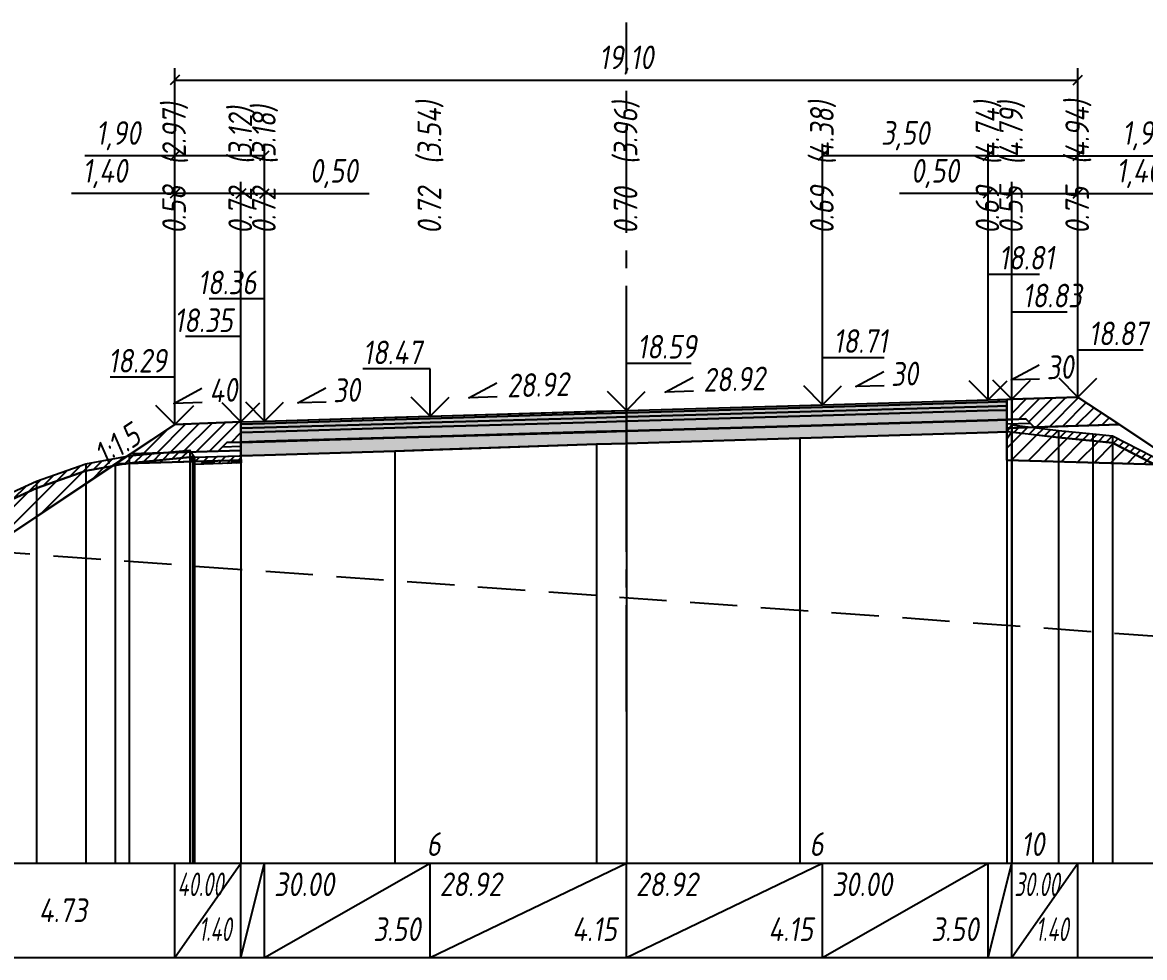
# Model space of a CAD drawing. Extents: x -717 to 1451, y -133302 to 233.
# Drawn here: x 117.9 to 236.5, y -96675 to -96576.1 of the extents above; entities that cross this region are included whole.
import ezdxf
from ezdxf.enums import TextEntityAlignment as Align

# ---------------------------------------------------------------- set-up
doc = ezdxf.new("R2010")
doc.units = 0
doc.linetypes.add('осевая2', pattern=[1.125, 0.75, -0.125, 0.125, -0.125])
doc.linetypes.add('штриховая', pattern=[0.75, 0.5, -0.25])
for name, color, linetype in [('Интерполированный поперечник', 2, 'Continuous'), ('Код_514', 1, 'Continuous'), ('Контур_0', 7, 'Continuous'), ('Контур_2521', 7, 'Continuous'), ('Контур_2564', 7, 'Continuous'), ('Контур_2660', 7, 'Continuous'), ('Контур_2665', 7, 'Continuous'), ('Контур_400', 7, 'Continuous'), ('Контур_508', 7, 'Continuous'), ('Контур_512', 7, 'Continuous'), ('Контур_513', 7, 'Continuous'), ('Контур_818', 7, 'Continuous'), ('Красный поперечник', 1, 'Continuous'), ('Объём_2501', 7, 'Continuous'), ('Объём_2564', 7, 'Continuous'), ('Объём_2650', 7, 'Continuous'), ('Объём_2660', 7, 'Continuous'), ('Объём_2661', 7, 'Continuous'), ('Объём_2665', 7, 'Continuous'), ('Объём_2666', 7, 'Continuous'), ('Объём_2753', 7, 'Continuous'), ('Ось', 1, 'осевая2'), ('Откосы', 7, 'Continuous'), ('Отметки покрытия', 7, 'Continuous'), ('Рабочие отметки', 7, 'Continuous'), ('Рабочие отметки доп.', 7, 'Continuous'), ('Слои выравнивания', 7, 'Continuous'), ('Таблица', 7, 'Continuous'), ('Уклоны проезжей части', 7, 'Continuous'), ('Черный поперечник', 3, 'Continuous')]:
    doc.layers.add(name, color=color, linetype=linetype)
for name, color, linetype, true_color in [('Контур_2540', 2, 'Continuous', 0xffff00), ('Контур_2560', 2, 'Continuous', 0xffff00), ('Контур_2561', 7, 'Continuous', 0xff8040), ('Контур_2562', 3, 'Continuous', 0x00ff00), ('Контур_2563', 7, 'Continuous', 0xff8000), ('Контур_2570', 7, 'Continuous', 0x80ff00), ('Контур_2725', 7, 'Continuous', 0x323232), ('Контур_2736', 4, 'Continuous', 0x00ffff), ('Контур_2760', 7, 'Continuous', 0x323232), ('Контур_2761', 7, 'Continuous', 0x323232), ('Контур_2762', 7, 'Continuous', 0x323232), ('Контур_2763', 7, 'Continuous', 0x323232), ('Контур_2764', 7, 'Continuous', 0x323232), ('Контур_2765', 7, 'Continuous', 0x323232), ('Контур_402', 7, 'Continuous', 0xff6464), ('Контур_703', 4, 'Continuous', 0x00ffff), ('Объём_2500', 7, 'Continuous', 0xc0c0c0), ('Объём_2520', 7, 'Continuous', 0x80ffff), ('Объём_2540', 2, 'Continuous', 0xffff00), ('Объём_2560', 2, 'Continuous', 0xffff00), ('Объём_2561', 7, 'Continuous', 0xff8040), ('Объём_2562', 3, 'Continuous', 0x00ff00), ('Объём_2563', 7, 'Continuous', 0xff8000), ('Объём_2570', 7, 'Continuous', 0x80ff00), ('Объём_2600', 7, 'Continuous', 0x808000), ('Объём_2746', 2, 'Continuous', 0xffff00)]:
    doc.layers.add(name, color=color, linetype=linetype, true_color=true_color)
doc.styles.get("Standard").update_dxf_attribs({"font": 'txt', "height": 2.5})
doc.styles.add('М', font='romand.shx', dxfattribs={"width": 0.8, "oblique": 10, "height": 2.5})
doc.dimstyles.new('ISO-25', dxfattribs={"dimtxt": 2.5, "dimasz": 2.5, "dimexe": 1.25, "dimexo": 0.625, "dimtad": 1, "dimtxsty": 'Standard', "dimcen": 2.5, "dimadec": 0, "dimazin": 0, "dimtfac": 1, "dimtmove": 0, "dimatfit": 3, "dimfxl": 1, "dimarcsym": 0})

# ---------------------------------------------------------------- blocks, each defined once
blk = doc.blocks.new('_Oblique')
at = {"color": 0, "linetype": 'ByBlock', "lineweight": -2}
blk.add_line((-0.5, -0.5), (0.5, 0.5), dxfattribs=at)
blk = doc.blocks.new('*D1914')
at = {"color": 0, "lineweight": -2, "transparency": 16777216}
for p, q in [((222.49, -96615.36), (222.49, -96592.94)), ((229.49, -96615.15), (229.49, -96592.94)), ((222.49, -96594.19), (229.49, -96594.19)), ((229.49, -96594.19), (239.46, -96594.19))]:
    blk.add_line(p, q, dxfattribs=at)
at = {"layer": 'Defpoints', "color": 0, "transparency": 16777216}
for p in [(229.49, -96594.19), (229.49, -96615.78), (222.49, -96615.99)]:
    blk.add_point(p, dxfattribs=at)
at = {"color": 0, "lineweight": -2, "transparency": 16777216, "rotation": 180}
blk.add_blockref('_Oblique', (222.49, -96594.19), dxfattribs=at)
at = {"color": 0, "lineweight": -2, "transparency": 16777216}
blk.add_blockref('_Oblique', (229.49, -96594.19), dxfattribs=at)
at = {"color": 0, "transparency": 16777216, "insert": (235.92, -96592.08), "char_height": 2.5, "width": 8.75, "attachment_point": 5, "style": 'М'}
blk.add_mtext('1,40', dxfattribs=at)
blk = doc.blocks.new('*D1915')
at = {"color": 0, "lineweight": -2, "transparency": 16777216}
for p, q in [((133.99, -96618.04), (133.99, -96592.94)), ((140.99, -96617.76), (140.99, -96592.94)), ((133.99, -96594.19), (123.07, -96594.19)), ((140.99, -96594.19), (133.99, -96594.19))]:
    blk.add_line(p, q, dxfattribs=at)
at = {"layer": 'Defpoints', "color": 0, "transparency": 16777216}
for p in [(140.99, -96594.19), (133.99, -96618.67), (140.99, -96618.39)]:
    blk.add_point(p, dxfattribs=at)
at = {"color": 0, "lineweight": -2, "transparency": 16777216, "rotation": 180}
blk.add_blockref('_Oblique', (133.99, -96594.19), dxfattribs=at)
at = {"color": 0, "lineweight": -2, "transparency": 16777216}
blk.add_blockref('_Oblique', (140.99, -96594.19), dxfattribs=at)
at = {"color": 0, "transparency": 16777216, "insert": (126.61, -96592.08), "char_height": 2.5, "width": 8.75, "attachment_point": 5, "style": 'М'}
blk.add_mtext('1,40', dxfattribs=at)
blk = doc.blocks.new('*D1916')
at = {"color": 0, "lineweight": -2, "transparency": 16777216}
for p, q in [((219.99, -96615.44), (219.99, -96592.94)), ((222.49, -96615.36), (222.49, -96592.94)), ((219.99, -96594.19), (210.62, -96594.19)), ((222.49, -96594.19), (219.99, -96594.19))]:
    blk.add_line(p, q, dxfattribs=at)
at = {"layer": 'Defpoints', "color": 0, "transparency": 16777216}
for p in [(222.49, -96594.19), (219.99, -96616.06), (222.49, -96615.99)]:
    blk.add_point(p, dxfattribs=at)
at = {"color": 0, "lineweight": -2, "transparency": 16777216, "rotation": 180}
blk.add_blockref('_Oblique', (219.99, -96594.19), dxfattribs=at)
at = {"color": 0, "lineweight": -2, "transparency": 16777216}
blk.add_blockref('_Oblique', (222.49, -96594.19), dxfattribs=at)
at = {"color": 0, "transparency": 16777216, "insert": (214.38, -96592.08), "char_height": 2.5, "width": 9.1667, "attachment_point": 5, "style": 'М'}
blk.add_mtext('0,50', dxfattribs=at)
blk = doc.blocks.new('*D1917')
at = {"color": 0, "lineweight": -2, "transparency": 16777216}
for p, q in [((140.99, -96617.76), (140.99, -96592.94)), ((143.49, -96617.69), (143.49, -96592.94)), ((140.99, -96594.19), (143.49, -96594.19)), ((143.49, -96594.19), (154.56, -96594.19))]:
    blk.add_line(p, q, dxfattribs=at)
at = {"layer": 'Defpoints', "color": 0, "transparency": 16777216}
for p in [(143.49, -96594.19), (140.99, -96618.39), (143.49, -96618.31)]:
    blk.add_point(p, dxfattribs=at)
at = {"color": 0, "lineweight": -2, "transparency": 16777216, "rotation": 180}
blk.add_blockref('_Oblique', (140.99, -96594.19), dxfattribs=at)
at = {"color": 0, "lineweight": -2, "transparency": 16777216}
blk.add_blockref('_Oblique', (143.49, -96594.19), dxfattribs=at)
at = {"color": 0, "transparency": 16777216, "insert": (150.8, -96592.08), "char_height": 2.5, "width": 9.1667, "attachment_point": 5, "style": 'М'}
blk.add_mtext('0,50', dxfattribs=at)
blk = doc.blocks.new('*D1918')
at = {"color": 0, "lineweight": -2, "transparency": 16777216}
for p, q in [((202.49, -96615.96), (202.49, -96588.94)), ((219.99, -96615.44), (219.99, -96588.94)), ((219.99, -96590.19), (202.49, -96590.19))]:
    blk.add_line(p, q, dxfattribs=at)
at = {"layer": 'Defpoints', "color": 0, "transparency": 16777216}
for p in [(202.49, -96590.19), (202.49, -96616.59), (219.99, -96616.06)]:
    blk.add_point(p, dxfattribs=at)
at = {"color": 0, "lineweight": -2, "transparency": 16777216, "rotation": 180}
blk.add_blockref('_Oblique', (202.49, -96590.19), dxfattribs=at)
at = {"color": 0, "lineweight": -2, "transparency": 16777216}
blk.add_blockref('_Oblique', (219.99, -96590.19), dxfattribs=at)
at = {"color": 0, "transparency": 16777216, "insert": (211.24, -96588.08), "char_height": 2.5, "width": 9.5833, "attachment_point": 5, "style": 'М'}
blk.add_mtext('3,50', dxfattribs=at)
blk = doc.blocks.new('*D1919')
at = {"color": 0, "lineweight": -2, "transparency": 16777216}
for p, q in [((219.99, -96615.44), (219.99, -96588.94)), ((229.49, -96615.15), (229.49, -96588.94)), ((219.99, -96590.19), (229.49, -96590.19)), ((229.49, -96590.19), (240.07, -96590.19))]:
    blk.add_line(p, q, dxfattribs=at)
at = {"layer": 'Defpoints', "color": 0, "transparency": 16777216}
for p in [(219.99, -96590.19), (229.49, -96615.78), (219.99, -96616.06)]:
    blk.add_point(p, dxfattribs=at)
at = {"color": 0, "lineweight": -2, "transparency": 16777216, "rotation": 180}
blk.add_blockref('_Oblique', (219.99, -96590.19), dxfattribs=at)
at = {"color": 0, "lineweight": -2, "transparency": 16777216}
blk.add_blockref('_Oblique', (229.49, -96590.19), dxfattribs=at)
at = {"color": 0, "transparency": 16777216, "insert": (236.53, -96588.08), "char_height": 2.5, "width": 8.75, "attachment_point": 5, "style": 'М'}
blk.add_mtext('1,90', dxfattribs=at)
blk = doc.blocks.new('*D1920')
at = {"color": 0, "lineweight": -2, "transparency": 16777216}
for p, q in [((133.99, -96618.04), (133.99, -96588.94)), ((143.49, -96617.69), (143.49, -96588.94)), ((133.99, -96590.19), (124.47, -96590.19)), ((143.49, -96590.19), (133.99, -96590.19))]:
    blk.add_line(p, q, dxfattribs=at)
at = {"layer": 'Defpoints', "color": 0, "transparency": 16777216}
for p in [(143.49, -96590.19), (133.99, -96618.67), (143.49, -96618.31)]:
    blk.add_point(p, dxfattribs=at)
at = {"color": 0, "lineweight": -2, "transparency": 16777216, "rotation": 180}
blk.add_blockref('_Oblique', (133.99, -96590.19), dxfattribs=at)
at = {"color": 0, "lineweight": -2, "transparency": 16777216}
blk.add_blockref('_Oblique', (143.49, -96590.19), dxfattribs=at)
at = {"color": 0, "transparency": 16777216, "insert": (128.01, -96588.08), "char_height": 2.5, "width": 8.75, "attachment_point": 5, "style": 'М'}
blk.add_mtext('1,90', dxfattribs=at)
blk = doc.blocks.new('*D1921')
at = {"color": 0, "lineweight": -2, "transparency": 16777216}
for p, q in [((133.99, -96618.04), (133.99, -96580.94)), ((229.49, -96615.15), (229.49, -96580.94)), ((133.99, -96582.19), (229.49, -96582.19))]:
    blk.add_line(p, q, dxfattribs=at)
at = {"layer": 'Defpoints', "color": 0, "transparency": 16777216}
for p in [(229.49, -96582.19), (229.49, -96615.78), (133.99, -96618.67)]:
    blk.add_point(p, dxfattribs=at)
at = {"color": 0, "lineweight": -2, "transparency": 16777216, "rotation": 180}
blk.add_blockref('_Oblique', (133.99, -96582.19), dxfattribs=at)
at = {"color": 0, "lineweight": -2, "transparency": 16777216}
blk.add_blockref('_Oblique', (229.49, -96582.19), dxfattribs=at)
at = {"color": 0, "transparency": 16777216, "insert": (181.74, -96580.08), "char_height": 2.5, "width": 10.4167, "attachment_point": 5, "style": 'М'}
blk.add_mtext('19,10', dxfattribs=at)

msp = doc.modelspace()

# ---------------------------------------------------------------- hatches: boundary and pattern name
at = {"transparency": 33554681}
h = msp.add_hatch(dxfattribs=at)
h.set_pattern_fill('ANGLE', color=256)
h.set_pattern_definition([(0, (0, 0), (0, 6.985), [5.08, -1.905]), (90, (0, 0), (-6.985, 4e-16), [5.08, -1.905])])
h.paths.add_polyline_path([(127.361, -96623.028), (127.707, -96622.797), (128.802, -96622.764)])
at = {"layer": 'Объём_2563'}
h = msp.add_hatch(dxfattribs=at)
h.set_pattern_fill('ANSI31', color=256, scale=0.3)
h.paths.add_polyline_path([(224.868, -96618.905), (223.994, -96618.031), (222.494, -96618.076), (222.494, -96615.926), (229.494, -96615.716), (233.872, -96618.635)])
h = msp.add_hatch(dxfattribs=at)
h.set_pattern_fill('ANSI31', color=256, scale=0.3)
h.paths.add_polyline_path([(133.994, -96618.606), (140.994, -96618.326), (140.994, -96620.476), (139.494, -96620.521), (138.566, -96621.449), (129.313, -96621.726)])
at = {"layer": 'Объём_2570'}
h = msp.add_hatch(dxfattribs=at)
h.set_pattern_fill('ANSI31', color=256, scale=0.2)
h.paths.add_polyline_path([(271.083, -96639.609), (268.514, -96638.649), (262.281, -96635.623), (249.639, -96628.626), (247.146, -96627.472), (242.2, -96625.255), (241.555, -96624.88), (241.525, -96624.874), (233.137, -96620.555), (231.071, -96620.352), (227.423, -96620.009), (221.964, -96619.401), (221.964, -96620.151), (221.964, -96619.401), (222.464, -96618.65), (227.423, -96619.259), (231.071, -96619.602), (233.137, -96619.805), (241.525, -96624.124), (241.555, -96624.13), (242.2, -96624.505), (247.146, -96626.722), (249.639, -96627.876), (262.281, -96634.873), (268.514, -96637.899), (271.083, -96638.859)])
h = msp.add_hatch(dxfattribs=at)
h.set_pattern_fill('ANSI31', color=256, scale=0.2)
h.paths.add_polyline_path([(140.998, -96622.688), (136.079, -96622.84), (135.579, -96622.08), (129.172, -96622.696), (124.573, -96623.538), (119.379, -96625.356), (108.426, -96630.367), (108.287, -96629.829), (106.21, -96631.406), (105, -96632.916), (105, -96632.166), (106.21, -96630.656), (108.287, -96629.079), (108.426, -96629.617), (119.379, -96624.606), (124.573, -96622.788), (129.172, -96621.946), (135.579, -96621.33), (136.079, -96622.09), (140.994, -96621.938)])
at = {"layer": 'Объём_2600'}
h = msp.add_hatch(dxfattribs=at)
h.set_pattern_fill('ANSI31', color=6, scale=0.4)
h.paths.add_polyline_path([(221.964, -96622.382), (221.964, -96620.151), (222.464, -96619.4), (227.423, -96620.009), (231.071, -96620.352), (233.137, -96620.555), (237.597, -96622.851)])
h = msp.add_hatch(dxfattribs=at)
h.set_pattern_fill('ANSI31', color=6, scale=0.4)
h.paths.add_polyline_path([(108.426, -96630.367), (119.379, -96625.356), (124.573, -96623.538), (127.361, -96623.028), (113.946, -96631.971), (105.612, -96632.153), (106.21, -96631.406), (108.287, -96629.829)])
h = msp.add_hatch(dxfattribs=at)
h.set_pattern_fill('HONEY', color=5, scale=0.3)
h.paths.add_polyline_path([(127.361, -96623.028), (127.707, -96622.797), (128.802, -96622.764)])
h = msp.add_hatch(dxfattribs=at)
h.set_pattern_fill('ANSI31', color=6, scale=0.4)
h.paths.add_polyline_path([(128.802, -96622.764), (129.172, -96622.696), (135.579, -96622.08), (135.892, -96622.551)])
h = msp.add_hatch(dxfattribs=at)
h.set_pattern_fill('HONEY', color=5, scale=0.3)
h.paths.add_polyline_path([(136.079, -96622.84), (135.892, -96622.551), (140.994, -96622.398), (140.994, -96622.688)])
at = {"layer": 'Слои выравнивания'}
for color, points in [(2, [(181.744, -96617.126), (200.084, -96616.596), (202.494, -96616.526), (219.994, -96616.001), (221.964, -96615.942), (221.964, -96616.192), (219.994, -96616.251), (202.494, -96616.776), (200.084, -96616.846), (181.744, -96617.376)]), (3, [(181.744, -96617.376), (200.084, -96616.846), (202.494, -96616.776), (219.994, -96616.251), (221.964, -96616.192), (221.964, -96616.642), (219.994, -96616.701), (202.494, -96617.226), (200.084, -96617.296), (181.744, -96617.826)]), (4, [(181.744, -96617.826), (200.084, -96617.296), (202.494, -96617.226), (219.994, -96616.701), (221.964, -96616.642), (221.964, -96617.092), (219.994, -96617.151), (202.494, -96617.676), (200.084, -96617.746), (181.744, -96618.276)]), (5, [(181.744, -96618.276), (200.084, -96617.746), (202.494, -96617.676), (219.994, -96617.151), (221.964, -96617.092), (221.964, -96618.092), (219.994, -96618.151), (202.494, -96618.676), (200.084, -96618.746), (181.744, -96619.276)]), (2, [(140.994, -96618.326), (143.494, -96618.251), (157.267, -96617.838), (160.994, -96617.726), (178.59, -96617.217), (181.744, -96617.126), (181.744, -96617.376), (178.59, -96617.467), (160.994, -96617.976), (157.267, -96618.088), (143.494, -96618.501), (140.994, -96618.576)]), (3, [(140.994, -96618.576), (143.494, -96618.501), (157.267, -96618.088), (160.994, -96617.976), (178.59, -96617.467), (181.744, -96617.376), (181.744, -96617.826), (178.59, -96617.917), (160.994, -96618.426), (157.267, -96618.538), (143.494, -96618.951), (140.994, -96619.026)]), (4, [(140.994, -96619.026), (143.494, -96618.951), (157.267, -96618.538), (160.994, -96618.426), (178.59, -96617.917), (181.744, -96617.826), (181.744, -96618.276), (178.59, -96618.367), (160.994, -96618.876), (157.267, -96618.988), (143.494, -96619.401), (140.994, -96619.476)]), (5, [(140.994, -96619.476), (143.494, -96619.401), (157.267, -96618.988), (160.994, -96618.876), (178.59, -96618.367), (181.744, -96618.276), (181.744, -96619.276), (178.59, -96619.367), (160.994, -96619.876), (157.267, -96619.988), (143.494, -96620.401), (140.994, -96620.476)]), (7, [(181.744, -96619.276), (200.084, -96618.746), (202.494, -96618.676), (219.994, -96618.151), (221.964, -96618.092), (221.964, -96618.142), (219.994, -96618.201), (202.494, -96618.726), (200.084, -96618.796), (181.744, -96619.326)]), (6, [(181.744, -96619.326), (200.084, -96618.796), (202.494, -96618.726), (219.994, -96618.201), (221.964, -96618.142), (221.964, -96619.401), (219.994, -96619.462), (202.494, -96620), (200.084, -96620.075), (181.744, -96620.624)]), (7, [(140.994, -96620.476), (143.494, -96620.401), (157.267, -96619.988), (160.994, -96619.876), (178.59, -96619.367), (181.744, -96619.276), (181.744, -96619.326), (178.59, -96619.417), (160.994, -96619.926), (157.267, -96620.038), (143.494, -96620.451), (140.994, -96620.526)]), (6, [(140.994, -96620.526), (143.494, -96620.451), (157.267, -96620.038), (160.994, -96619.926), (178.59, -96619.417), (181.744, -96619.326), (181.744, -96620.624), (178.59, -96620.718), (160.994, -96621.311), (157.267, -96621.437), (143.494, -96621.861), (140.994, -96621.938)])]:
    msp.add_hatch(color=color, dxfattribs=at).paths.add_polyline_path(points)

# ---------------------------------------------------------------- linework, layer by layer
at = {"layer": 'Интерполированный поперечник', "linetype": 'штриховая', "ltscale": 10, "flags": 128}
msp.add_lwpolyline([(106.21, -96631.406), (292.429, -96645)], dxfattribs=at)
at = {"layer": 'Код_514'}
for p, q in [((133.994, -96675), (133.994, -96665)), ((133.994, -96675), (140.994, -96665)), ((140.994, -96675), (140.994, -96665)), ((140.994, -96675), (143.494, -96665)), ((143.494, -96675), (143.494, -96665)), ((143.494, -96675), (160.994, -96665)), ((160.994, -96675), (160.994, -96665)), ((160.994, -96675), (181.744, -96665)), ((181.744, -96675), (181.744, -96665)), ((181.744, -96675), (202.494, -96665)), ((202.494, -96675), (202.494, -96665)), ((202.494, -96675), (219.994, -96665)), ((219.994, -96675), (219.994, -96665)), ((219.994, -96675), (222.494, -96665)), ((222.494, -96675), (222.494, -96665)), ((222.494, -96675), (229.494, -96665)), ((229.494, -96675), (229.494, -96665))]:
    msp.add_line(p, q, dxfattribs=at)
at = {"layer": 'Контур_0', "flags": 128}
for points in [[(229.494, -96615.716), (271.083, -96643.442), (271.083, -96643.442), (271.083, -96643.442), (271.083, -96643.442), (271.083, -96643.442), (271.083, -96643.442), (271.083, -96643.442), (271.083, -96643.442), (271.083, -96643.442), (271.083, -96643.442), (271.083, -96643.442), (271.083, -96643.442), (271.083, -96643.442), (271.083, -96643.442), (271.083, -96643.442)], [(229.494, -96615.716), (271.083, -96643.442)], [(221.964, -96615.942), (222.494, -96615.926), (222.494, -96618.076), (221.964, -96618.092), (221.964, -96615.942), (221.964, -96615.942)], [(222.494, -96618.076), (223.994, -96618.031), (224.868, -96618.905), (221.964, -96618.992), (221.964, -96618.092), (222.494, -96618.076), (222.494, -96618.076)], [(222.494, -96618.076), (223.994, -96618.031), (224.868, -96618.905), (233.872, -96618.635)], [(133.994, -96618.606), (113.946, -96631.971), (113.946, -96631.971), (113.946, -96631.971), (113.946, -96631.971), (113.946, -96631.971), (113.946, -96631.971), (113.946, -96631.971), (113.946, -96631.971), (113.946, -96631.971), (113.946, -96631.971), (113.946, -96631.971), (113.946, -96631.971), (113.946, -96631.971), (113.946, -96631.971), (110.327, -96634.384)], [(133.994, -96618.606), (113.946, -96631.971)], [(129.313, -96621.726), (138.566, -96621.449), (139.494, -96620.521), (140.994, -96620.476)], [(139.494, -96620.521), (140.994, -96620.476), (140.994, -96621.376), (138.566, -96621.449), (139.494, -96620.521), (139.494, -96620.521)]]:
    msp.add_lwpolyline(points, dxfattribs=at)
at = {"layer": 'Контур_2521', "color": 250, "flags": 128}
for points in [[(221.964, -96618.542), (224.431, -96618.468)], [(139.03, -96620.985), (140.994, -96620.926)]]:
    msp.add_lwpolyline(points, dxfattribs=at)
at = {"layer": 'Контур_2540', "flags": 128}
for points in [[(221.964, -96618.992), (233.872, -96618.635), (240.32, -96622.933), (221.964, -96622.382), (221.964, -96618.992), (221.964, -96618.992)], [(138.566, -96621.449), (140.994, -96621.376), (140.994, -96622.398), (127.707, -96622.797), (129.313, -96621.726), (138.566, -96621.449), (138.566, -96621.449)]]:
    msp.add_lwpolyline(points, dxfattribs=at)
at = {"layer": 'Контур_2560', "flags": 128}
for points in [[(222.494, -96615.926), (229.494, -96615.716), (229.494, -96615.716), (229.494, -96615.716)], [(133.994, -96618.606), (133.994, -96618.606), (133.994, -96618.606), (140.994, -96618.326)]]:
    msp.add_lwpolyline(points, dxfattribs=at)
at = {"layer": 'Контур_2561', "flags": 128}
for points in [[(222.494, -96615.926), (222.494, -96615.926), (229.494, -96615.716), (229.494, -96615.716), (222.494, -96615.926)], [(140.994, -96618.326), (140.994, -96618.326), (133.994, -96618.606), (133.994, -96618.606), (140.994, -96618.326)]]:
    msp.add_lwpolyline(points, dxfattribs=at)
at = {"layer": 'Контур_2562', "flags": 128}
for points in [[(229.494, -96615.716), (229.494, -96615.716), (229.494, -96615.716), (229.494, -96615.716), (229.494, -96615.716)], [(133.994, -96618.606), (133.994, -96618.606), (133.994, -96618.606), (133.994, -96618.606), (133.994, -96618.606)]]:
    msp.add_lwpolyline(points, dxfattribs=at)
at = {"layer": 'Контур_2563', "flags": 128}
for points in [[(224.868, -96618.905), (223.994, -96618.031), (222.494, -96618.076), (222.494, -96615.926), (229.494, -96615.716), (233.872, -96618.635), (224.868, -96618.905), (224.868, -96618.905)], [(133.994, -96618.606), (140.994, -96618.326), (140.994, -96620.476), (139.494, -96620.521), (138.566, -96621.449), (129.313, -96621.726), (133.994, -96618.606), (133.994, -96618.606)]]:
    msp.add_lwpolyline(points, dxfattribs=at)
at = {"layer": 'Контур_2564', "flags": 128}
for points in [[(222.494, -96615.926), (229.494, -96615.716)], [(133.994, -96618.606), (140.994, -96618.326)]]:
    msp.add_lwpolyline(points, dxfattribs=at)
at = {"layer": 'Контур_2570', "flags": 128}
msp.add_lwpolyline([(221.964, -96620.151), (222.464, -96619.4), (227.423, -96620.009), (231.071, -96620.352), (233.137, -96620.555), (241.525, -96624.874), (241.555, -96624.88), (242.2, -96625.255), (247.146, -96627.472), (249.639, -96628.626), (262.281, -96635.623), (268.514, -96638.649), (268.514, -96638.649), (274.496, -96640.885), (282.88, -96642.809), (282.88, -96642.059), (284.719, -96643.892), (292.429, -96645), (292.429, -96645.75), (296.083, -96644.61)], dxfattribs=at)
at = {"layer": 'Контур_2660', "flags": 128}
for points in [[(127.707, -96622.797), (140.994, -96622.398)], [(221.964, -96622.382), (240.32, -96622.933)]]:
    msp.add_lwpolyline(points, dxfattribs=at)
at = {"layer": 'Контур_2665', "flags": 128}
for points in [[(229.494, -96615.716), (229.494, -96615.716)], [(133.994, -96618.606), (133.994, -96618.606)]]:
    msp.add_lwpolyline(points, dxfattribs=at)
at = {"layer": 'Контур_2725', "flags": 128}
msp.add_lwpolyline([(140.994, -96621.938), (143.494, -96621.861), (157.267, -96621.437), (160.994, -96621.311), (178.59, -96620.718), (181.744, -96620.624), (200.084, -96620.075), (202.494, -96620), (219.994, -96619.462), (221.964, -96619.401)], dxfattribs=at)
at = {"layer": 'Контур_2736', "flags": 128}
for points in [[(229.494, -96615.716), (271.083, -96643.442)], [(133.994, -96618.606), (113.946, -96631.971)]]:
    msp.add_lwpolyline(points, dxfattribs=at)
at = {"layer": 'Контур_2760', "flags": 128}
msp.add_lwpolyline([(140.994, -96618.326), (143.494, -96618.251), (157.267, -96617.838), (160.994, -96617.726), (178.59, -96617.217), (181.744, -96617.126), (200.084, -96616.596), (202.494, -96616.526), (219.994, -96616.001), (221.964, -96615.942)], dxfattribs=at)
at = {"layer": 'Контур_2761', "flags": 128}
msp.add_lwpolyline([(140.994, -96618.576), (143.494, -96618.501), (157.267, -96618.088), (160.994, -96617.976), (178.59, -96617.467), (181.744, -96617.376), (200.084, -96616.846), (202.494, -96616.776), (219.994, -96616.251), (221.964, -96616.192)], dxfattribs=at)
at = {"layer": 'Контур_2762', "flags": 128}
msp.add_lwpolyline([(140.994, -96619.026), (143.494, -96618.951), (157.267, -96618.538), (160.994, -96618.426), (178.59, -96617.917), (181.744, -96617.826), (200.084, -96617.296), (202.494, -96617.226), (219.994, -96616.701), (221.964, -96616.642)], dxfattribs=at)
at = {"layer": 'Контур_2763', "flags": 128}
msp.add_lwpolyline([(140.994, -96619.476), (143.494, -96619.401), (157.267, -96618.988), (160.994, -96618.876), (178.59, -96618.367), (181.744, -96618.276), (200.084, -96617.746), (202.494, -96617.676), (219.994, -96617.151), (221.964, -96617.092)], dxfattribs=at)
at = {"layer": 'Контур_2764', "flags": 128}
msp.add_lwpolyline([(140.994, -96620.476), (143.494, -96620.401), (157.267, -96619.988), (160.994, -96619.876), (178.59, -96619.367), (181.744, -96619.276), (200.084, -96618.746), (202.494, -96618.676), (219.994, -96618.151), (221.964, -96618.092)], dxfattribs=at)
at = {"layer": 'Контур_2765', "flags": 128}
msp.add_lwpolyline([(140.994, -96620.526), (143.494, -96620.451), (157.267, -96620.038), (160.994, -96619.926), (178.59, -96619.417), (181.744, -96619.326), (200.084, -96618.796), (202.494, -96618.726), (219.994, -96618.201), (221.964, -96618.142)], dxfattribs=at)
at = {"layer": 'Контур_400', "flags": 128}
for points in [[(181.744, -96617.126), (202.494, -96616.526), (219.994, -96616.001), (219.994, -96616.001), (219.994, -96616.001), (219.994, -96616.001), (219.994, -96616.001), (219.994, -96616.001), (222.494, -96615.926)], [(140.994, -96618.326), (143.494, -96618.251), (143.494, -96618.251), (143.494, -96618.251), (143.494, -96618.251), (143.494, -96618.251), (143.494, -96618.251), (160.994, -96617.726), (181.744, -96617.126)]]:
    msp.add_lwpolyline(points, dxfattribs=at)
at = {"layer": 'Контур_402', "flags": 128}
msp.add_lwpolyline([(127.707, -96622.797), (140.994, -96622.398), (140.994, -96621.938), (157.267, -96621.437), (178.59, -96620.718), (181.744, -96620.624), (200.084, -96620.075), (221.964, -96619.401), (221.964, -96622.382), (240.32, -96622.933)], dxfattribs=at)
at = {"layer": 'Контур_508', "flags": 128}
msp.add_lwpolyline([(105, -96633.368), (108.024, -96635.384), (108.327, -96635.384), (110.327, -96635.384), (110.63, -96635.384), (113.946, -96633.173), (113.946, -96631.971), (127.707, -96622.797), (140.994, -96622.398), (140.994, -96621.938), (157.267, -96621.437), (178.59, -96620.718), (181.744, -96620.624), (200.084, -96620.075), (221.964, -96619.401), (221.964, -96622.382), (240.32, -96622.933), (271.083, -96643.442)], dxfattribs=at)
at = {"layer": 'Контур_512', "flags": 128}
for points in [[(105, -96633.368), (108.024, -96635.384), (108.327, -96635.384), (110.327, -96635.384), (110.63, -96635.384), (113.946, -96633.173), (113.946, -96631.971), (127.707, -96622.797), (140.994, -96622.398)], [(221.964, -96622.382), (240.32, -96622.933), (271.083, -96643.442)]]:
    msp.add_lwpolyline(points, dxfattribs=at)
at = {"layer": 'Контур_513', "flags": 128}
msp.add_lwpolyline([(105, -96633.368), (108.024, -96635.384), (108.327, -96635.384), (110.327, -96635.384), (110.63, -96635.384), (113.946, -96633.173), (113.946, -96631.971), (127.707, -96622.797), (140.994, -96622.398), (140.994, -96621.938), (157.267, -96621.437), (178.59, -96620.718), (181.744, -96620.624), (200.084, -96620.075), (221.964, -96619.401), (221.964, -96622.382), (240.32, -96622.933), (271.083, -96643.442)], dxfattribs=at)
at = {"layer": 'Контур_703', "flags": 128}
for points in [[(229.494, -96615.716), (271.083, -96643.442)], [(133.994, -96618.606), (113.946, -96631.971)]]:
    msp.add_lwpolyline(points, dxfattribs=at)
at = {"layer": 'Контур_818', "flags": 128}
msp.add_lwpolyline([(221.964, -96620.151), (222.464, -96619.4), (227.423, -96620.009), (231.071, -96620.352), (233.137, -96620.555), (241.525, -96624.874), (241.555, -96624.88), (242.2, -96625.255), (247.146, -96627.472), (249.639, -96628.626), (262.281, -96635.623), (268.514, -96638.649), (268.514, -96638.649), (271.083, -96639.609)], dxfattribs=at)
at = {"layer": 'Красный поперечник'}
for p, q in [((222.494, -96615.926), (229.494, -96615.716)), ((229.494, -96615.716), (271.083, -96643.442)), ((181.744, -96617.126), (202.494, -96616.526)), ((202.494, -96616.526), (219.994, -96616.001)), ((219.994, -96616.001), (222.494, -96615.926)), ((140.994, -96618.326), (143.494, -96618.251)), ((143.494, -96618.251), (160.994, -96617.726)), ((160.994, -96617.726), (181.744, -96617.126)), ((110.327, -96634.384), (133.994, -96618.606)), ((133.994, -96618.606), (140.994, -96618.326)), ((127.707, -96622.797), (127.707, -96665)), ((140.994, -96622.398), (140.994, -96665)), ((221.964, -96622.382), (221.964, -96665))]:
    msp.add_line(p, q, dxfattribs=at)
at = {"layer": 'Объём_2500', "flags": 128}
msp.add_lwpolyline([(221.964, -96615.942), (222.494, -96615.926), (222.494, -96618.076), (221.964, -96618.092), (221.964, -96615.942), (221.964, -96615.942)], dxfattribs=at)
at = {"layer": 'Объём_2501', "flags": 128}
for points in [[(181.744, -96617.126), (202.494, -96616.526), (219.994, -96616.001), (219.994, -96616.001), (219.994, -96616.001), (219.994, -96616.001), (219.994, -96616.001), (219.994, -96616.001), (222.494, -96615.926)], [(140.994, -96618.326), (143.494, -96618.251), (143.494, -96618.251), (143.494, -96618.251), (143.494, -96618.251), (143.494, -96618.251), (143.494, -96618.251), (160.994, -96617.726), (181.744, -96617.126)]]:
    msp.add_lwpolyline(points, dxfattribs=at)
at = {"layer": 'Объём_2520', "color": 250, "flags": 128}
for points in [[(222.494, -96618.076), (223.994, -96618.031), (224.868, -96618.905), (221.964, -96618.992), (221.964, -96618.092), (222.494, -96618.076), (222.494, -96618.076)], [(139.494, -96620.521), (140.994, -96620.476), (140.994, -96621.376), (138.566, -96621.449), (139.494, -96620.521), (139.494, -96620.521)]]:
    msp.add_lwpolyline(points, dxfattribs=at)
at = {"layer": 'Объём_2540', "flags": 128}
for points in [[(221.964, -96618.992), (233.872, -96618.635), (240.32, -96622.933), (221.964, -96622.382), (221.964, -96618.992), (221.964, -96618.992)], [(138.566, -96621.449), (140.994, -96621.376), (140.994, -96622.398), (127.707, -96622.797), (129.313, -96621.726), (138.566, -96621.449), (138.566, -96621.449)]]:
    msp.add_lwpolyline(points, dxfattribs=at)
at = {"layer": 'Объём_2560', "flags": 128}
for points in [[(222.494, -96615.926), (229.494, -96615.716), (229.494, -96615.716), (229.494, -96615.716)], [(133.994, -96618.606), (133.994, -96618.606), (133.994, -96618.606), (140.994, -96618.326)]]:
    msp.add_lwpolyline(points, dxfattribs=at)
at = {"layer": 'Объём_2561', "flags": 128}
for points in [[(222.494, -96615.926), (222.494, -96615.926), (229.494, -96615.716), (229.494, -96615.716), (222.494, -96615.926)], [(140.994, -96618.326), (140.994, -96618.326), (133.994, -96618.606), (133.994, -96618.606), (140.994, -96618.326)]]:
    msp.add_lwpolyline(points, dxfattribs=at)
at = {"layer": 'Объём_2562', "flags": 128}
for points in [[(229.494, -96615.716), (229.494, -96615.716), (229.494, -96615.716), (229.494, -96615.716), (229.494, -96615.716)], [(133.994, -96618.606), (133.994, -96618.606), (133.994, -96618.606), (133.994, -96618.606), (133.994, -96618.606)]]:
    msp.add_lwpolyline(points, dxfattribs=at)
at = {"layer": 'Объём_2563', "color": 250, "flags": 128}
for points in [[(224.868, -96618.905), (223.994, -96618.031), (222.494, -96618.076), (222.494, -96615.926), (229.494, -96615.716), (233.872, -96618.635), (224.868, -96618.905), (224.868, -96618.905)], [(133.994, -96618.606), (140.994, -96618.326), (140.994, -96620.476), (139.494, -96620.521), (138.566, -96621.449), (129.313, -96621.726), (133.994, -96618.606), (133.994, -96618.606)]]:
    msp.add_lwpolyline(points, dxfattribs=at)
at = {"layer": 'Объём_2564', "flags": 128}
for points in [[(222.494, -96615.926), (229.494, -96615.716)], [(133.994, -96618.606), (140.994, -96618.326)]]:
    msp.add_lwpolyline(points, dxfattribs=at)
at = {"layer": 'Объём_2570', "flags": 128}
for points in [[(241.525, -96624.874), (233.137, -96620.555), (231.071, -96620.352), (227.423, -96620.009), (221.964, -96619.401), (221.964, -96620.151), (221.964, -96620.151), (221.964, -96620.151), (221.964, -96619.401), (221.964, -96619.401), (221.964, -96619.401), (222.464, -96618.65), (227.423, -96619.259), (231.071, -96619.602), (233.137, -96619.805), (241.525, -96624.124)], [(108.426, -96629.617), (119.379, -96624.606), (124.573, -96622.788), (129.172, -96621.946), (135.579, -96621.33), (136.079, -96622.09), (140.994, -96621.938), (140.994, -96621.938), (140.994, -96621.938), (140.998, -96622.688), (140.998, -96622.688)], [(140.998, -96622.688), (140.998, -96622.688), (140.998, -96622.688), (136.079, -96622.84), (135.579, -96622.08), (129.172, -96622.696), (124.573, -96623.538), (119.379, -96625.356), (108.426, -96630.367)]]:
    msp.add_lwpolyline(points, dxfattribs=at)
at = {"layer": 'Объём_2600', "color": 5, "flags": 128}
for points in [[(127.361, -96623.028), (127.707, -96622.797), (128.802, -96622.764), (127.361, -96623.028), (127.361, -96623.028)], [(136.079, -96622.84), (135.892, -96622.551), (140.994, -96622.398), (140.994, -96622.688), (136.079, -96622.84), (136.079, -96622.84)]]:
    msp.add_lwpolyline(points, dxfattribs=at)
at = {"layer": 'Объём_2650', "color": 6, "flags": 128}
for points in [[(221.964, -96622.382), (221.964, -96620.151), (222.464, -96619.4), (227.423, -96620.009), (231.071, -96620.352), (233.137, -96620.555), (237.597, -96622.851), (221.964, -96622.382), (221.964, -96622.382)], [(108.426, -96630.367), (119.379, -96625.356), (124.573, -96623.538), (127.361, -96623.028), (113.946, -96631.971), (105.612, -96632.153), (106.21, -96631.406), (108.287, -96629.829), (108.426, -96630.367), (108.426, -96630.367)], [(128.802, -96622.764), (129.172, -96622.696), (135.579, -96622.08), (135.892, -96622.551), (128.802, -96622.764), (128.802, -96622.764)]]:
    msp.add_lwpolyline(points, dxfattribs=at)
at = {"layer": 'Объём_2660', "flags": 128}
for points in [[(127.707, -96622.797), (140.994, -96622.398)], [(221.964, -96622.382), (240.32, -96622.933)]]:
    msp.add_lwpolyline(points, dxfattribs=at)
at = {"layer": 'Объём_2661', "flags": 128}
for points in [[(229.494, -96615.716), (271.083, -96643.442)], [(133.994, -96618.606), (113.946, -96631.971)]]:
    msp.add_lwpolyline(points, dxfattribs=at)
at = {"layer": 'Объём_2665', "flags": 128}
for points in [[(229.494, -96615.716), (229.494, -96615.716)], [(133.994, -96618.606), (133.994, -96618.606)]]:
    msp.add_lwpolyline(points, dxfattribs=at)
at = {"layer": 'Объём_2666', "flags": 128}
for points in [[(229.494, -96615.716), (271.083, -96643.442)], [(133.994, -96618.606), (113.946, -96631.971)]]:
    msp.add_lwpolyline(points, dxfattribs=at)
at = {"layer": 'Объём_2746', "flags": 128}
for points in [[(221.964, -96622.382), (221.964, -96620.151), (222.464, -96619.4), (227.423, -96620.009), (231.071, -96620.352), (233.137, -96620.555), (237.597, -96622.851), (221.964, -96622.382), (221.964, -96622.382)], [(129.172, -96622.696), (135.579, -96622.08), (135.892, -96622.551), (128.802, -96622.764), (129.172, -96622.696), (129.172, -96622.696)]]:
    msp.add_lwpolyline(points, dxfattribs=at)
at = {"layer": 'Объём_2753', "flags": 128}
msp.add_lwpolyline([(221.964, -96615.942), (221.964, -96615.942)], dxfattribs=at)
at = {"layer": 'Ось', "ltscale": 15}
msp.add_line((181.744, -96648.971), (181.744, -96576.097), dxfattribs=at)
at = {"layer": 'Откосы', "color": 1, "flags": 128}
for points in [[(225.446, -96613.815), (222.447, -96613.905), (225.401, -96612.316)], [(209.009, -96614.52), (206.01, -96614.61), (208.964, -96613.021)], [(168.085, -96615.711), (165.086, -96615.797), (168.042, -96614.211)], [(188.835, -96615.111), (185.836, -96615.197), (188.792, -96613.611)], [(136.901, -96616.279), (133.904, -96616.399), (136.841, -96614.78)], [(150.009, -96616.245), (147.01, -96616.335), (149.964, -96614.746)]]:
    msp.add_lwpolyline(points, dxfattribs=at)
at = {"layer": 'Отметки покрытия', "color": 1}
for p, q in [((219.994, -96616.001), (219.994, -96602.716)), ((219.994, -96602.716), (225.444, -96602.716)), ((143.494, -96605.326), (137.644, -96605.326)), ((143.494, -96618.251), (143.494, -96605.326)), ((222.494, -96615.926), (222.494, -96606.716)), ((222.494, -96606.716), (228.344, -96606.716)), ((140.994, -96609.326), (135.144, -96609.326)), ((140.994, -96618.326), (140.994, -96609.326)), ((229.494, -96615.716), (229.494, -96610.716)), ((229.494, -96610.716), (236.394, -96610.716)), ((181.744, -96617.126), (181.744, -96612.126)), ((181.744, -96612.126), (188.594, -96612.126)), ((202.494, -96616.526), (202.494, -96611.526)), ((202.494, -96611.526), (208.994, -96611.526)), ((160.994, -96612.726), (153.894, -96612.726)), ((160.994, -96617.726), (160.994, -96612.726)), ((133.994, -96613.606), (127.144, -96613.606)), ((133.994, -96618.606), (133.994, -96613.606)), ((202.494, -96616.526), (200.494, -96614.526)), ((202.494, -96616.526), (204.494, -96614.526)), ((219.994, -96616.001), (217.994, -96614.001)), ((219.994, -96616.001), (221.994, -96614.001)), ((222.494, -96615.926), (220.494, -96613.926)), ((222.494, -96615.926), (224.494, -96613.926)), ((229.494, -96615.716), (227.494, -96613.716)), ((229.494, -96615.716), (231.494, -96613.716)), ((160.994, -96617.726), (158.994, -96615.726)), ((160.994, -96617.726), (162.994, -96615.726)), ((181.744, -96617.126), (179.744, -96615.126)), ((181.744, -96617.126), (183.744, -96615.126)), ((133.994, -96618.606), (131.994, -96616.606)), ((133.994, -96618.606), (135.994, -96616.606)), ((140.994, -96618.326), (138.994, -96616.326)), ((140.994, -96618.326), (142.994, -96616.326)), ((143.494, -96618.251), (141.494, -96616.251)), ((143.494, -96618.251), (145.494, -96616.251))]:
    msp.add_line(p, q, dxfattribs=at)
at = {"layer": 'Слои выравнивания'}
for p, q in [((221.964, -96615.942), (221.964, -96665)), ((222.494, -96615.926), (222.494, -96665)), ((181.744, -96617.126), (181.744, -96665)), ((140.994, -96618.326), (140.994, -96665))]:
    msp.add_line(p, q, dxfattribs=at)
at = {"layer": 'Слои выравнивания', "color": 2, "flags": 128}
for points in [[(181.744, -96617.126), (200.084, -96616.596), (202.494, -96616.526), (219.994, -96616.001), (221.964, -96615.942), (221.964, -96616.192), (219.994, -96616.251), (202.494, -96616.776), (200.084, -96616.846), (181.744, -96617.376)], [(140.994, -96618.326), (143.494, -96618.251), (157.267, -96617.838), (160.994, -96617.726), (178.59, -96617.217), (181.744, -96617.126), (181.744, -96617.376), (178.59, -96617.467), (160.994, -96617.976), (157.267, -96618.088), (143.494, -96618.501), (140.994, -96618.576)]]:
    msp.add_lwpolyline(points, close=True, dxfattribs=at)
at = {"layer": 'Слои выравнивания', "color": 3, "flags": 128}
for points in [[(181.744, -96617.376), (200.084, -96616.846), (202.494, -96616.776), (219.994, -96616.251), (221.964, -96616.192), (221.964, -96616.642), (219.994, -96616.701), (202.494, -96617.226), (200.084, -96617.296), (181.744, -96617.826)], [(140.994, -96618.576), (143.494, -96618.501), (157.267, -96618.088), (160.994, -96617.976), (178.59, -96617.467), (181.744, -96617.376), (181.744, -96617.826), (178.59, -96617.917), (160.994, -96618.426), (157.267, -96618.538), (143.494, -96618.951), (140.994, -96619.026)]]:
    msp.add_lwpolyline(points, close=True, dxfattribs=at)
at = {"layer": 'Слои выравнивания', "color": 4, "flags": 128}
for points in [[(181.744, -96617.826), (200.084, -96617.296), (202.494, -96617.226), (219.994, -96616.701), (221.964, -96616.642), (221.964, -96617.092), (219.994, -96617.151), (202.494, -96617.676), (200.084, -96617.746), (181.744, -96618.276)], [(140.994, -96619.026), (143.494, -96618.951), (157.267, -96618.538), (160.994, -96618.426), (178.59, -96617.917), (181.744, -96617.826), (181.744, -96618.276), (178.59, -96618.367), (160.994, -96618.876), (157.267, -96618.988), (143.494, -96619.401), (140.994, -96619.476)]]:
    msp.add_lwpolyline(points, close=True, dxfattribs=at)
at = {"layer": 'Слои выравнивания', "color": 5, "flags": 128}
for points in [[(181.744, -96618.276), (200.084, -96617.746), (202.494, -96617.676), (219.994, -96617.151), (221.964, -96617.092), (221.964, -96618.092), (219.994, -96618.151), (202.494, -96618.676), (200.084, -96618.746), (181.744, -96619.276)], [(140.994, -96619.476), (143.494, -96619.401), (157.267, -96618.988), (160.994, -96618.876), (178.59, -96618.367), (181.744, -96618.276), (181.744, -96619.276), (178.59, -96619.367), (160.994, -96619.876), (157.267, -96619.988), (143.494, -96620.401), (140.994, -96620.476)]]:
    msp.add_lwpolyline(points, close=True, dxfattribs=at)
at = {"layer": 'Слои выравнивания', "color": 7, "flags": 128}
for points in [[(181.744, -96619.276), (200.084, -96618.746), (202.494, -96618.676), (219.994, -96618.151), (221.964, -96618.092), (221.964, -96618.142), (219.994, -96618.201), (202.494, -96618.726), (200.084, -96618.796), (181.744, -96619.326)], [(140.994, -96620.476), (143.494, -96620.401), (157.267, -96619.988), (160.994, -96619.876), (178.59, -96619.367), (181.744, -96619.276), (181.744, -96619.326), (178.59, -96619.417), (160.994, -96619.926), (157.267, -96620.038), (143.494, -96620.451), (140.994, -96620.526)]]:
    msp.add_lwpolyline(points, close=True, dxfattribs=at)
at = {"layer": 'Слои выравнивания', "color": 6, "flags": 128}
for points in [[(181.744, -96619.326), (200.084, -96618.796), (202.494, -96618.726), (219.994, -96618.201), (221.964, -96618.142), (221.964, -96619.401), (219.994, -96619.462), (202.494, -96620), (200.084, -96620.075), (181.744, -96620.624)], [(140.994, -96620.526), (143.494, -96620.451), (157.267, -96620.038), (160.994, -96619.926), (178.59, -96619.417), (181.744, -96619.326), (181.744, -96620.624), (178.59, -96620.718), (160.994, -96621.311), (157.267, -96621.437), (143.494, -96621.861), (140.994, -96621.938)]]:
    msp.add_lwpolyline(points, close=True, dxfattribs=at)
at = {"layer": 'Таблица'}
for p, q in [((80, -96665), (296.083, -96665)), ((80, -96675), (296.083, -96675))]:
    msp.add_line(p, q, dxfattribs=at)
at = {"layer": 'Черный поперечник', "color": 7}
for p, q in [((221.964, -96619.401), (221.964, -96665)), ((222.464, -96618.65), (222.464, -96665)), ((227.423, -96619.259), (227.423, -96665)), ((181.744, -96620.624), (181.744, -96665)), ((200.084, -96620.075), (200.084, -96665)), ((231.071, -96619.602), (231.071, -96665)), ((233.137, -96619.805), (233.137, -96665)), ((135.579, -96621.33), (135.579, -96665)), ((135.867, -96621.762), (135.867, -96665)), ((157.267, -96621.437), (157.267, -96665)), ((178.59, -96620.718), (178.59, -96665)), ((124.573, -96622.788), (124.573, -96665)), ((129.172, -96621.946), (129.172, -96665)), ((136.079, -96622.09), (136.079, -96665)), ((119.379, -96624.606), (119.379, -96665))]:
    msp.add_line(p, q, dxfattribs=at)
at = {"layer": 'Черный поперечник', "flags": 128}
msp.add_lwpolyline([(108.426, -96629.617), (119.379, -96624.606), (124.573, -96622.788), (129.172, -96621.946), (135.579, -96621.33), (135.867, -96621.762), (136.079, -96622.09), (157.267, -96621.437), (178.59, -96620.718), (181.744, -96620.624), (200.084, -96620.075), (221.964, -96619.401), (222.464, -96618.65), (227.423, -96619.259), (231.071, -96619.602), (233.137, -96619.805), (241.525, -96624.124)], dxfattribs=at)

# ---------------------------------------------------------------- texts
at = {"layer": 'Код_514', "style": 'М', "oblique": 10}
for s, width, p in [('40.00', 0.6, (134.269, -96666)), ('30.00', 0.8, (144.494, -96666)), ('28.92', 0.8, (161.994, -96666)), ('28.92', 0.8, (182.744, -96666)), ('30.00', 0.8, (203.494, -96666)), ('30.00', 0.6, (222.769, -96666))]:
    msp.add_text(s, height=2.5, dxfattribs=dict(at, width=width)).set_placement(p, align=Align.TOP_LEFT)
at = {"layer": 'Код_514', "style": 'М', "oblique": 10, "width": 0.8}
msp.add_text('4.73', height=2.5, dxfattribs=at).set_placement((122.16, -96670), align=Align.MIDDLE_CENTER)
at = {"layer": 'Код_514', "style": 'М', "oblique": 10}
for s, width, p in [('1.40', 0.6, (139.994, -96674)), ('3.50', 0.8, (159.994, -96674)), ('4.15', 0.8, (180.744, -96674)), ('4.15', 0.8, (201.494, -96674)), ('3.50', 0.8, (218.994, -96674)), ('1.40', 0.6, (228.494, -96674))]:
    msp.add_text(s, height=2.5, dxfattribs=dict(at, width=width)).set_placement(p, align=Align.BOTTOM_RIGHT)
at = {"layer": 'Отметки покрытия', "color": 1, "style": 'М', "oblique": 10, "width": 0.8}
for s, p in [('18.81', (221.135, -96602.985)), ('18.83', (223.635, -96606.985)), ('18.71', (203.635, -96611.795)), ('18.87', (230.635, -96610.985)), ('18.59', (182.885, -96612.395))]:
    msp.add_text(s, height=2.5, dxfattribs=at).set_placement(p, align=Align.BOTTOM_LEFT)
for s, p in [('18.36', (142.635, -96605.595)), ('18.35', (140.135, -96609.595)), ('18.47', (160.135, -96612.995)), ('18.29', (133.135, -96613.875))]:
    msp.add_text(s, height=2.5, dxfattribs=at).set_placement(p, align=Align.BOTTOM_RIGHT)
at = {"layer": 'Рабочие отметки', "color": 1, "style": 'М', "oblique": 10, "width": 0.8}
for s, p in [('0.58', (133.916, -96598.466)), ('0.72', (140.916, -96598.466)), ('0.72', (143.416, -96598.466)), ('0.72', (160.916, -96598.466)), ('0.69', (202.416, -96598.466)), ('0.69', (219.916, -96598.466)), ('0.55', (222.416, -96598.466)), ('0.75', (229.416, -96598.466)), ('0.70', (181.666, -96598.466))]:
    msp.add_text(s, height=2.5, rotation=90, dxfattribs=at).set_placement(p, align=Align.MIDDLE_LEFT)
at = {"layer": 'Рабочие отметки доп.', "color": 1, "style": 'М', "oblique": 10, "width": 0.8}
for s, p in [('(2.97)', (133.916, -96591.166)), ('(3.12)', (140.916, -96591.116)), ('(3.18)', (143.416, -96591.116)), ('(3.54)', (160.916, -96591.116)), ('(3.96)', (181.666, -96591.116)), ('(4.38)', (202.416, -96591.166)), ('(4.74)', (219.916, -96591.166)), ('(4.79)', (222.416, -96591.166)), ('(4.94)', (229.416, -96591.116))]:
    msp.add_text(s, height=2.5, rotation=90, dxfattribs=at).set_placement(p, align=Align.MIDDLE_LEFT)
at = {"layer": 'Слои выравнивания', "style": 'М', "oblique": 10, "width": 0.8}
for s, p in [('6', (161.369, -96665)), ('6', (201.854, -96665)), ('10', (224.72, -96665))]:
    msp.add_text(s, height=2.5, dxfattribs=at).set_placement(p, align=Align.BOTTOM_CENTER)
at = {"layer": 'Уклоны проезжей части', "color": 1, "style": 'М', "oblique": 10, "width": 0.8}
for s, rotation, p in [('30', 1.71836, (211.214, -96615.264)), ('30', 1.71836, (227.651, -96614.558)), ('28.92', 1.65628, (172.447, -96616.426)), ('28.92', 1.65628, (193.197, -96615.826)), ('40', 2.29061, (139.206, -96616.995)), ('30', 1.71836, (152.214, -96616.989)), ('1:1.5', 33.69007, (129.028, -96622.403))]:
    msp.add_text(s, height=2.5, rotation=rotation, dxfattribs=at).set_placement(p, align=Align.BOTTOM_CENTER)

# ---------------------------------------------------------------- dimensions: what is measured, and where the dimension line sits
at = {"color": 5}
dim = msp.add_linear_dim(base=(229.494, -96582.188), p1=(133.994, -96618.668), p2=(229.494, -96615.778), angle=180, dimstyle='ISO-25', override={"dimasz": 1, "dimlfac": 0.2, "dimzin": 0, "dimtxsty": 'М', "dimblk1": 'Oblique', "dimblk2": 'Oblique', "dimsah": 1}, dxfattribs=at)
dim.commit()
dim.dimension.update_dxf_attribs({"geometry": '*D1921', "text_midpoint": (181.744, -96580.075)})
for base, p1, p2, picture, middle in [((143.494, -96590.188), (133.994, -96618.668), (143.494, -96618.313), '*D1920', (128.006, -96590.188)), ((140.994, -96594.188), (133.994, -96618.668), (140.994, -96618.388), '*D1915', (126.614, -96594.188)), ((143.494, -96594.188), (140.994, -96618.388), (143.494, -96618.313), '*D1917', (150.801, -96594.188)), ((222.494, -96594.188), (219.994, -96616.063), (222.494, -96615.988), '*D1916', (214.383, -96594.188)), ((229.494, -96594.188), (222.494, -96615.988), (229.494, -96615.778), '*D1914', (235.924, -96594.188))]:
    dim = msp.add_linear_dim(base=base, p1=p1, p2=p2, angle=180, dimstyle='ISO-25', override={"dimasz": 1, "dimlfac": 0.2, "dimzin": 0, "dimtxsty": 'М', "dimblk1": 'Oblique', "dimblk2": 'Oblique', "dimsah": 1}, dxfattribs=at)
    dim.commit()
    dim.dimension.update_dxf_attribs({"geometry": picture, "text_midpoint": middle, "dimtype": 160})
dim = msp.add_linear_dim(base=(202.494, -96590.188), p1=(219.994, -96616.063), p2=(202.494, -96616.588), dimstyle='ISO-25', override={"dimasz": 1, "dimlfac": 0.2, "dimzin": 0, "dimtxsty": 'М', "dimblk1": 'Oblique', "dimblk2": 'Oblique', "dimsah": 1}, dxfattribs=at)
dim.commit()
dim.dimension.update_dxf_attribs({"geometry": '*D1918', "text_midpoint": (211.244, -96588.075)})
dim = msp.add_linear_dim(base=(219.994, -96590.188), p1=(229.494, -96615.778), p2=(219.994, -96616.063), dimstyle='ISO-25', override={"dimasz": 1, "dimlfac": 0.2, "dimzin": 0, "dimtxsty": 'М', "dimblk1": 'Oblique', "dimblk2": 'Oblique', "dimsah": 1}, dxfattribs=at)
dim.commit()
dim.dimension.update_dxf_attribs({"geometry": '*D1919', "text_midpoint": (236.525, -96590.188), "dimtype": 160})

doc.saveas('drawing.dxf')
